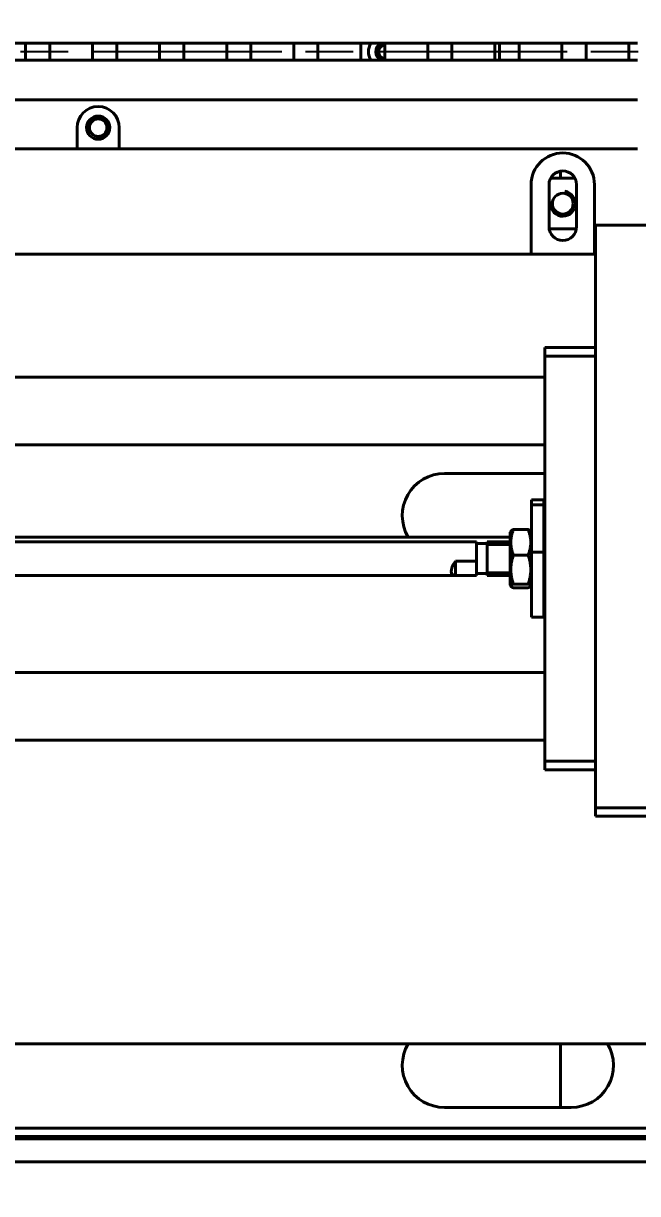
# Model space of a CAD drawing. Header units: millimetres. Extents: x 0 to 11890, y 0 to 8410.
# Drawn here: x 3319.1 to 3464.5, y 5919.1 to 6196.3 of the extents above; entities that cross this region are included whole.
import ezdxf

# ---------------------------------------------------------------- set-up
doc = ezdxf.new("R2010")
doc.units = ezdxf.units.MM
doc.header["$LTSCALE"] = 10
doc.linetypes.add('CHAIN', pattern=[0.3543, 0.2362, -0.0295, 0.0591, -0.0295])
for name, color, linetype, lineweight in [('가시적인 것(ISO)', 3, 'Continuous', 40), ('가시적인 좁은 것(ISO)', 3, 'Continuous', 35), ('중심선(ISO)', 1, 'Continuous', 25), ('치수(ISO)', 2, 'Continuous', 25)]:
    doc.layers.add(name, color=color, linetype=linetype, lineweight=lineweight)
doc.styles.add('치수 텍스트_PSTEK_POSCO', font='isocp.shx')
doc.dimstyles.new('치수_PSTEK_POSCO', dxfattribs={"dimscale": 10, "dimtxt": 3, "dimasz": 2, "dimexe": 2, "dimexo": 2.5, "dimgap": 1, "dimtad": 1, "dimrnd": 1e-08, "dimdsep": 46, "dimtxsty": '치수 텍스트_PSTEK_POSCO', "dimcen": 0.09, "dimdle": 10, "dimclrd": 7, "dimclre": 7, "dimclrt": 2, "dimadec": 1, "dimazin": 2, "dimtfac": 1, "dimtmove": 0, "dimatfit": 3, "dimfxl": 0, "dimtolj": 1, "dimlwd": -1, "dimlwe": -1, "dimarcsym": 0})

# ---------------------------------------------------------------- blocks, each defined once
blk = doc.blocks.new('*D36')
at = {"layer": 'Defpoints', "color": 0}
for p in [(2184.83, 6147.6), (4568.33, 5027.6), (4568.33, 4750.47)]:
    blk.add_point(p, dxfattribs=at)
at = {"layer": '치수(ISO)', "color": 7}
for p, q in [((2184.83, 6097.6), (2184.83, 4710.47)), ((4568.33, 4977.6), (4568.33, 4710.47)), ((2224.83, 4750.47), (4528.33, 4750.47))]:
    blk.add_line(p, q, dxfattribs=at)
for points in [[(2224.83, 4757.14), (2224.83, 4743.8), (2184.83, 4750.47)], [(4528.33, 4757.14), (4528.33, 4743.8), (4568.33, 4750.47)]]:
    blk.add_solid(points, dxfattribs=at)
at = {"layer": '치수(ISO)', "color": 2, "insert": (3269.57, 4800.48), "char_height": 60, "attachment_point": 4, "style": '치수 텍스트_PSTEK_POSCO'}
blk.add_mtext('\\A1;2383.5', dxfattribs=at)
blk = doc.blocks.new('*D39')
at = {"layer": 'Defpoints', "color": 0}
for p in [(2406.83, 7439.6), (1606.83, 5027.6), (4228.33, 5027.6)]:
    blk.add_point(p, dxfattribs=at)
at = {"layer": '치수(ISO)', "color": 7}
for p, q in [((2356.83, 7439.6), (1566.83, 7439.6)), ((1606.83, 7399.6), (1606.83, 5067.6)), ((4178.33, 5027.6), (1566.83, 5027.6))]:
    blk.add_line(p, q, dxfattribs=at)
for points in [[(1600.16, 7399.6), (1613.49, 7399.6), (1606.83, 7439.6)], [(1600.16, 5067.6), (1613.49, 5067.6), (1606.83, 5027.6)]]:
    blk.add_solid(points, dxfattribs=at)
at = {"layer": '치수(ISO)', "color": 2, "insert": (1556.82, 6159.03), "char_height": 60, "attachment_point": 4, "rotation": 90, "style": '치수 텍스트_PSTEK_POSCO'}
blk.add_mtext('\\A1;2412', dxfattribs=at)

msp = doc.modelspace()

# ---------------------------------------------------------------- linework, layer by layer
at = {"layer": '가시적인 것(ISO)'}
for p, q in [((3464.538, 6191.597), (2909.48, 6191.597)), ((3319.626, 6187.597), (3319.626, 6191.597)), ((3325.341, 6187.597), (3325.341, 6191.597)), ((3335.501, 6187.597), (3335.501, 6191.597)), ((3341.216, 6187.597), (3341.216, 6191.597)), ((3351.376, 6187.597), (3351.376, 6191.597)), ((3357.091, 6187.597), (3357.091, 6191.597)), ((3367.251, 6187.597), (3367.251, 6191.597)), ((3372.966, 6187.597), (3372.966, 6191.597)), ((3383.126, 6187.597), (3383.126, 6191.597)), ((3388.841, 6187.597), (3388.841, 6191.597)), ((3399.001, 6187.597), (3399.001, 6191.597)), ((3404.716, 6187.597), (3404.716, 6191.597)), ((3414.876, 6187.597), (3414.876, 6191.597)), ((3420.591, 6187.597), (3420.591, 6191.597)), ((3430.751, 6187.597), (3430.751, 6191.597)), ((3431.826, 6191.597), (3431.826, 6187.597)), ((3436.466, 6187.597), (3436.466, 6191.597)), ((3446.626, 6187.597), (3446.626, 6191.597)), ((3446.627, 6187.597), (3446.627, 6191.597)), ((3452.341, 6187.597), (3452.341, 6191.597)), ((3462.501, 6187.597), (3462.501, 6191.597)), ((3462.502, 6187.597), (3462.502, 6191.597)), ((2909.48, 6187.597), (3464.538, 6187.597)), ((2896.826, 6178.202), (3464.538, 6178.202)), ((3331.826, 6166.597), (3331.826, 6171.597)), ((3341.826, 6171.597), (3341.826, 6166.597)), ((3464.538, 6166.597), (2896.826, 6166.597)), ((3331.826, 6166.597), (3201.826, 6166.597)), ((3464.538, 6166.597), (3341.826, 6166.597)), ((3443.943, 6159.597), (3449.71, 6159.597)), ((3446.326, 6159.597), (3446.326, 6161.308)), ((3439.326, 6158.097), (3439.326, 6141.597)), ((3443.576, 6148.097), (3443.576, 6158.097)), ((3450.076, 6158.097), (3450.076, 6148.097)), ((3454.326, 6141.597), (3454.326, 6158.097)), ((3454.538, 6148.506), (3466.538, 6148.506)), ((3454.538, 6148.5), (3454.538, 6148.506)), ((3454.538, 6148.5), (3466.538, 6148.5)), ((3454.538, 6010.5), (3454.538, 6148.5)), ((3450.038, 6147.597), (3443.615, 6147.597)), ((3439.326, 6141.597), (3204.326, 6141.597)), ((3454.326, 6141.597), (3439.326, 6141.597)), ((3454.538, 6141.597), (3454.326, 6141.597)), ((3442.538, 6119.506), (3454.538, 6119.506)), ((3442.538, 6119.5), (3442.538, 6119.506)), ((3442.538, 6119.5), (3442.538, 6117.5)), ((3454.538, 6119.5), (3442.538, 6119.5)), ((3442.538, 6117.5), (3454.538, 6117.5)), ((3442.538, 6021.5), (3442.538, 6117.5)), ((3454.538, 6117.5), (3454.538, 6021.5)), ((3442.538, 6112.503), (3278.326, 6112.503)), ((3442.538, 6096.503), (3278.326, 6096.503)), ((3418.826, 6089.697), (3442.538, 6089.697)), ((3439.388, 6083.403), (3439.388, 6082.284)), ((3442.338, 6083.403), (3439.388, 6083.403)), ((3439.388, 6082.284), (3442.338, 6082.284)), ((3439.388, 6071.011), (3439.388, 6082.284)), ((3442.338, 6083.403), (3442.338, 6082.284)), ((3442.338, 6082.284), (3442.338, 6071.011)), ((3435.113, 6076.388), (3438.663, 6076.388)), ((3442.338, 6078.403), (3442.538, 6078.403)), ((3421.337, 6073.503), (3280.326, 6073.503)), ((3434.388, 6074.597), (3287.326, 6074.597)), ((3426.388, 6073.502), (3421.388, 6073.502)), ((3426.388, 6073.502), (3426.388, 6068.926)), ((3428.888, 6073.503), (3428.888, 6065.503)), ((3434.388, 6073.503), (3428.888, 6073.503)), ((3434.388, 6075.753), (3434.557, 6076.046)), ((3434.388, 6075.753), (3434.388, 6063.253)), ((3439.388, 6075.753), (3439.219, 6076.046)), ((3428.888, 6073.053), (3426.388, 6073.053)), ((3442.338, 6071.011), (3439.388, 6071.011)), ((3439.388, 6071.011), (3439.388, 6055.603)), ((3442.338, 6071.011), (3442.338, 6055.603)), ((3421.388, 6065.504), (3421.388, 6068.926)), ((3421.388, 6068.926), (3426.388, 6068.926)), ((3426.388, 6068.926), (3426.388, 6068.442)), ((3426.388, 6068.442), (3426.388, 6065.987)), ((3435.113, 6070.358), (3438.663, 6070.358)), ((3421.337, 6065.503), (3280.326, 6065.503)), ((3426.388, 6065.504), (3421.388, 6065.504)), ((3426.388, 6065.987), (3426.388, 6065.504)), ((3428.888, 6065.953), (3426.388, 6065.953)), ((3434.388, 6065.503), (3428.888, 6065.503)), ((3434.388, 6063.253), (3434.557, 6062.961)), ((3435.113, 6063.473), (3438.663, 6063.473)), ((3438.663, 6062.618), (3435.113, 6062.618)), ((3439.388, 6063.253), (3439.219, 6062.961)), ((3442.338, 6060.603), (3442.538, 6060.603)), ((3442.338, 6055.603), (3439.388, 6055.603)), ((3442.538, 6042.503), (3278.326, 6042.503)), ((3442.538, 6026.503), (3278.326, 6026.503)), ((3442.538, 6021.5), (3442.538, 6019.5)), ((3454.538, 6021.5), (3442.538, 6021.5)), ((3442.538, 6019.5), (3454.538, 6019.5)), ((3466.538, 6010.5), (3454.538, 6010.5)), ((3454.538, 6010.5), (3454.538, 6008.5)), ((3454.538, 6008.5), (3466.538, 6008.5)), ((3287.326, 5954.597), (3960.326, 5954.597)), ((3446.326, 5939.497), (3446.326, 5954.597)), ((3448.826, 5939.497), (3418.826, 5939.497)), ((3892.826, 5934.597), (3277.326, 5934.597)), ((3277.326, 5932.597), (3892.826, 5932.597)), ((3277.326, 5926.597), (3684.826, 5926.597))]:
    msp.add_line(p, q, dxfattribs=at)
for centre, radius in [((3336.826, 6171.597), 2.75), ((3336.826, 6171.597), 2.067), ((3446.826, 6153.597), 2.458)]:
    msp.add_circle(centre, radius, dxfattribs=at)
for centre, radius, start, end in [((3404.826, 6189.597), 4, 150, 210), ((3404.826, 6189.597), 2.25, 117.26604, 242.73396), ((3404.826, 6189.597), 1.621, 93.89104, 266.10896), ((3336.826, 6171.597), 5, 0, 180), ((3446.826, 6158.097), 7.5, 0, 180), ((3446.826, 6158.097), 3.25, 0, 180), ((3446.826, 6148.097), 3.25, 180, 0), ((3418.826, 6079.697), 10, 90, 210.66383), ((3418.826, 5949.497), 10, 149.33617, 270), ((3448.826, 5949.497), 10, 270, 30.66383)]:
    msp.add_arc(centre, radius, start, end, dxfattribs=at)
for major_axis, start_param, end_param in [((-3.755, 3.755), 5.9120753, 5.931561), ((3.755, 3.755), 2.0672341, 3.5127026)]:
    msp.add_ellipse((3424.388, 6069.503), major_axis=major_axis, ratio=0.3668703, start_param=start_param, end_param=end_param, dxfattribs=at)
for points, weights in [([(3435.113, 6076.388), (3434.03, 6073.373), (3435.113, 6070.358)], [1.21952531327, 1.4081865358, 1.21952531327]), ([(3434.557, 6076.046), (3434.649, 6076.205), (3435.113, 6076.388)], [1.309570453, 1.29374992669, 1.21952531327]), ([(3438.663, 6076.388), (3439.127, 6076.205), (3439.219, 6076.046)], [1.21952531327, 1.29374992669, 1.309570453]), ([(3438.663, 6070.358), (3439.746, 6073.373), (3438.663, 6076.388)], [1.21952531327, 1.4081865358, 1.21952531327]), ([(3435.113, 6070.358), (3434.03, 6066.915), (3435.113, 6063.473)], [1.21952531327, 1.4081865358, 1.21952531327]), ([(3438.663, 6063.473), (3439.746, 6066.915), (3438.663, 6070.358)], [1.21952531327, 1.4081865358, 1.21952531327]), ([(3435.113, 6063.473), (3434.03, 6063.045), (3435.113, 6062.618)], [1.21952531327, 1.4081865358, 1.21952531327]), ([(3438.663, 6062.618), (3439.746, 6063.045), (3438.663, 6063.473)], [1.21952531327, 1.4081865358, 1.21952531327])]:
    msp.add_rational_spline(points, weights, degree=2, dxfattribs=at)
at = {"layer": '가시적인 좁은 것(ISO)'}
for p, q in [((3434.388, 6072.759), (3428.888, 6072.759)), ((3428.888, 6066.247), (3434.388, 6066.247)), ((3277.326, 5932.097), (3894.826, 5932.097))]:
    msp.add_line(p, q, dxfattribs=at)
for centre, radius, start, end in [((3404.826, 6189.597), 2, 93.15286, 266.84714), ((3336.826, 6171.597), 2.5, 260, 170), ((3446.826, 6153.597), 3, 170, 80)]:
    msp.add_arc(centre, radius, start, end, dxfattribs=at)
at = {"layer": '중심선(ISO)', "linetype": 'CHAIN', "ltscale": 19.051651}
msp.add_line((7970.326, 6189.597), (2082.046, 6189.597), dxfattribs=at)

# ---------------------------------------------------------------- dimensions: what is measured, and where the dimension line sits
at = {"layer": '치수(ISO)', "color": 7}
for base, p1, p2, angle, override, picture, middle in [((1606.826, 5027.597), (2406.826, 7439.597), (4228.326, 5027.597), 90, {"dimscale": 20, "dimtofl": 0, "dimatfit": 1}, '*D39', (1606.826, 6233.597)), ((4568.326, 4750.469), (2184.826, 6147.597), (4568.326, 5027.597), 180, {"dimscale": 20, "dimse1": 0, "dimtofl": 0, "dimatfit": 1}, '*D36', (3376.576, 4750.469))]:
    dim = msp.add_linear_dim(base=base, p1=p1, p2=p2, angle=angle, dimstyle='치수_PSTEK_POSCO', override=override, dxfattribs=at)
    dim.commit()
    dim.dimension.update_dxf_attribs({"geometry": picture, "text_midpoint": middle, "dimtype": 160})

doc.saveas('drawing.dxf')
